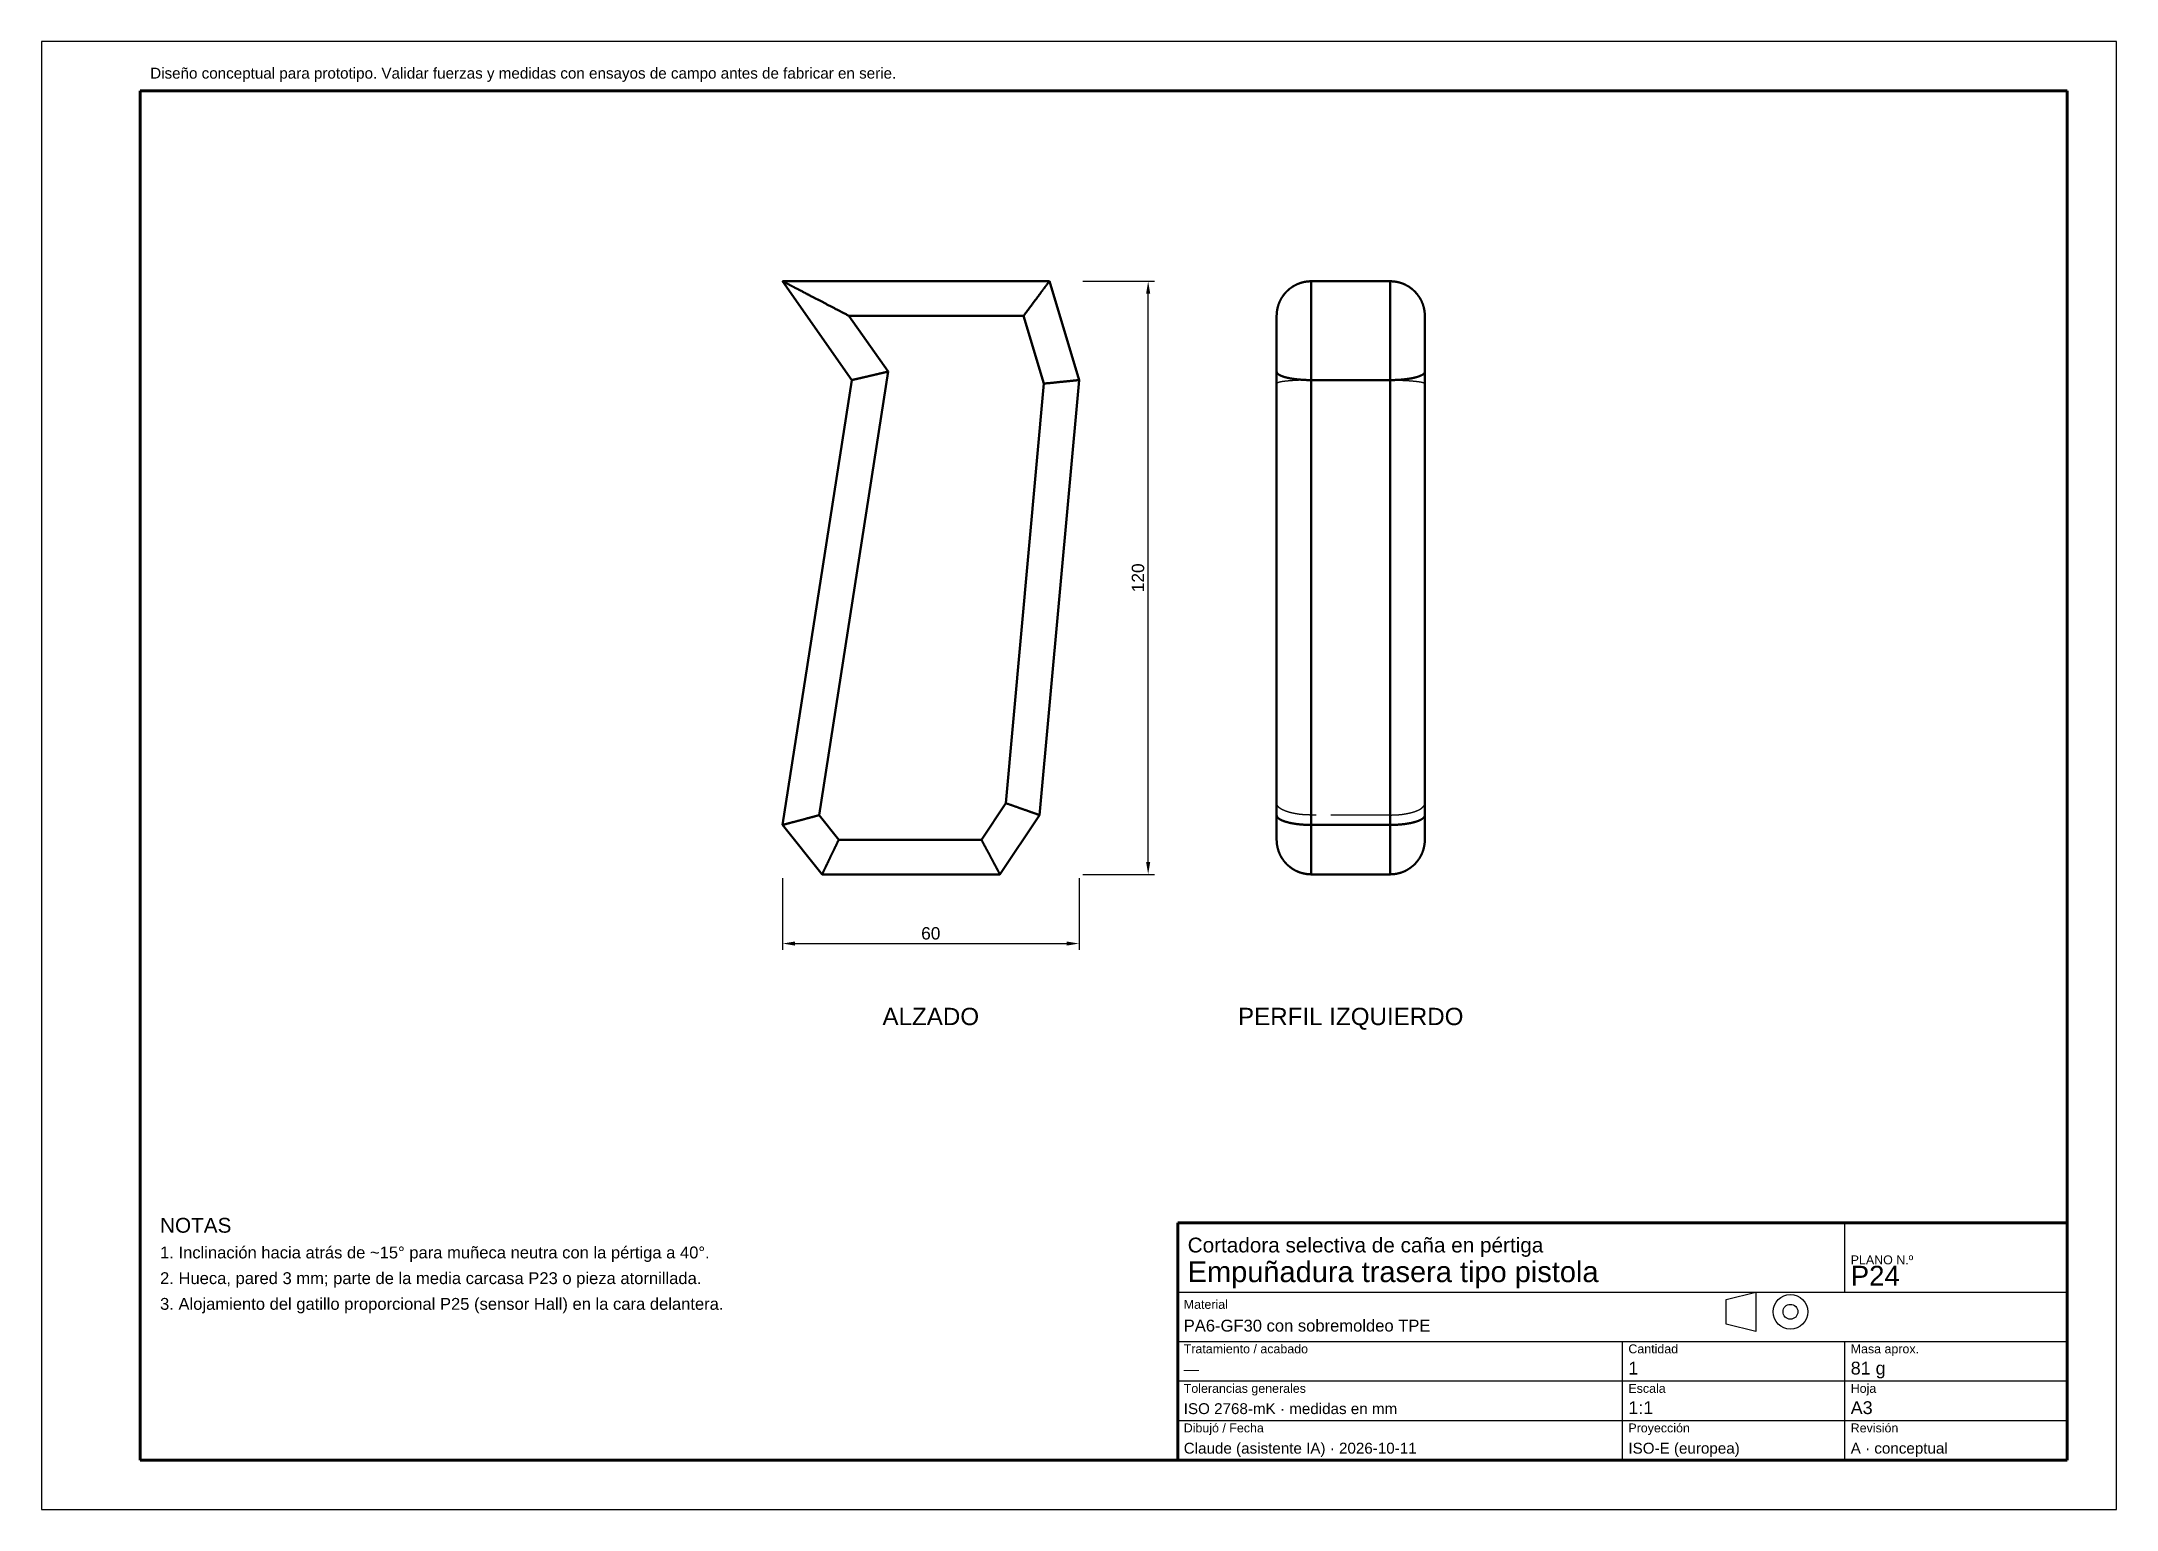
# Model space of a CAD drawing. Header units: millimetres. Extents: x 0 to 420, y 0 to 297.
import ezdxf
from ezdxf.enums import TextEntityAlignment as Align

# ---------------------------------------------------------------- set-up
doc = ezdxf.new("R2010")
doc.units = ezdxf.units.MM
doc.linetypes.add('ACAD_ISO02W100', pattern=[15, 12, -3])
for name, color, linetype, lineweight in [('COTAS', 4, 'Continuous', 18), ('MARCO', 7, 'Continuous', 70), ('OCULTAS', 8, 'ACAD_ISO02W100', 25), ('TEXTO', 7, 'Continuous', 25), ('VISIBLE', 7, 'Continuous', 50)]:
    doc.layers.add(name, color=color, linetype=linetype, lineweight=lineweight)
doc.styles.get("Standard").update_dxf_attribs({"font": 'arial.ttf'})
doc.dimstyles.new('ISO25', dxfattribs={"dimtxt": 2.5, "dimasz": 2.5, "dimexe": 1.25, "dimexo": 0.8, "dimgap": 0.8, "dimtad": 1, "dimdec": 1, "dimtxsty": 'Standard', "dimcen": 2.5, "dimclrd": 4, "dimclre": 4, "dimclrt": 7, "dimazin": 3, "dimtfac": 1, "dimtmove": 0, "dimatfit": 3})

msp = doc.modelspace()

# ---------------------------------------------------------------- linework, layer by layer
at = {"layer": 'MARCO'}
for p, q in [((410, 287), (20, 287)), ((20, 287), (20, 10)), ((410, 10), (410, 287)), ((410, 58), (230, 58)), ((230, 58), (230, 10)), ((410, 10), (410, 58)), ((20, 10), (410, 10)), ((230, 10), (410, 10))]:
    msp.add_line(p, q, dxfattribs=at)
at = {"layer": 'OCULTAS'}
for p, q in [((150, 248.5), (204, 248.5)), ((164, 228.5), (150, 248.5)), ((204, 248.5), (210, 228.5)), ((273, 248.5), (257, 248.5)), ((257, 248.5), (257, 228.5)), ((273, 248.5), (273, 228.5)), ((163.44, 241.5), (198.79, 241.5)), ((171.35, 230.21), (163.44, 241.5)), ((198.79, 241.5), (202.91, 227.79)), ((150, 138.5), (164, 228.5)), ((157.39, 140.47), (171.35, 230.21)), ((202.91, 227.79), (195.19, 142.9)), ((210, 228.5), (202, 140.5)), ((250, 227.79), (250, 142.9)), ((273, 228.5), (257, 228.5)), ((257, 228.5), (257, 140.5)), ((273, 228.5), (273, 140.5)), ((280, 227.79), (280, 142.9)), ((195.19, 142.9), (190.25, 135.5)), ((250, 142.9), (250, 135.5)), ((280, 142.9), (280, 135.5)), ((161.36, 135.5), (157.39, 140.47)), ((202, 140.5), (194, 128.5)), ((273, 140.5), (257, 140.5)), ((257, 140.5), (257, 128.5)), ((273, 140.5), (273, 128.5)), ((158, 128.5), (150, 138.5)), ((190.25, 135.5), (161.36, 135.5)), ((194, 128.5), (158, 128.5)), ((273, 128.5), (257, 128.5))]:
    msp.add_line(p, q, dxfattribs=at)
for points in [[(150, 248.5), (150.08, 248.46), (150.34, 248.32), (150.75, 248.11), (151.33, 247.81), (152.06, 247.43), (152.93, 246.97), (153.94, 246.45), (155.06, 245.86), (156.29, 245.22), (157.61, 244.54), (159, 243.81), (160.45, 243.06), (161.94, 242.28), (163.44, 241.5)], [(204, 248.5), (203.97, 248.46), (203.87, 248.32), (203.71, 248.11), (203.48, 247.81), (203.2, 247.43), (202.86, 246.97), (202.47, 246.45), (202.04, 245.86), (201.56, 245.22), (201.05, 244.54), (200.51, 243.81), (199.95, 243.06), (199.37, 242.28), (198.79, 241.5)], [(257, 248.5), (256.22, 248.46), (255.44, 248.32), (254.69, 248.11), (253.96, 247.81), (253.28, 247.43), (252.64, 246.97), (252.05, 246.45), (251.53, 245.86), (251.07, 245.22), (250.69, 244.54), (250.39, 243.81), (250.18, 243.06), (250.04, 242.28), (250, 241.5)], [(273, 248.5), (273.78, 248.46), (274.56, 248.32), (275.31, 248.11), (276.04, 247.81), (276.72, 247.43), (277.36, 246.97), (277.95, 246.45), (278.47, 245.86), (278.93, 245.22), (279.31, 244.54), (279.61, 243.81), (279.82, 243.06), (279.96, 242.28), (280, 241.5)], [(164, 228.5), (164.05, 228.51), (164.18, 228.54), (164.41, 228.6), (164.73, 228.67), (165.13, 228.76), (165.6, 228.87), (166.15, 229), (166.77, 229.14), (167.44, 229.3), (168.16, 229.47), (168.92, 229.64), (169.71, 229.83), (170.53, 230.02), (171.35, 230.21)], [(257, 228.5), (256.22, 228.5), (255.44, 228.48), (254.69, 228.46), (253.96, 228.43), (253.28, 228.39), (252.64, 228.34), (252.05, 228.29), (251.53, 228.23), (251.07, 228.17), (250.69, 228.1), (250.39, 228.02), (250.18, 227.94), (250.04, 227.87), (250, 227.79)], [(273, 228.5), (273.78, 228.5), (274.56, 228.48), (275.31, 228.46), (276.04, 228.43), (276.72, 228.39), (277.36, 228.34), (277.95, 228.29), (278.47, 228.23), (278.93, 228.17), (279.31, 228.1), (279.61, 228.02), (279.82, 227.94), (279.96, 227.87), (280, 227.79)], [(257, 140.5), (256.22, 140.52), (255.44, 140.56), (254.69, 140.63), (253.96, 140.74), (253.28, 140.87), (252.64, 141.02), (252.05, 141.2), (251.53, 141.41), (251.07, 141.62), (250.69, 141.86), (250.39, 142.11), (250.18, 142.37), (250.04, 142.63), (250, 142.9)], [(273, 140.5), (273.78, 140.52), (274.56, 140.56), (275.31, 140.63), (276.04, 140.74), (276.72, 140.87), (277.36, 141.02), (277.95, 141.2), (278.47, 141.41), (278.93, 141.62), (279.31, 141.86), (279.61, 142.11), (279.82, 142.37), (279.96, 142.63), (280, 142.9)], [(150, 138.5), (150.05, 138.51), (150.19, 138.55), (150.41, 138.61), (150.73, 138.69), (151.13, 138.8), (151.61, 138.93), (152.16, 139.08), (152.78, 139.24), (153.46, 139.42), (154.18, 139.61), (154.95, 139.82), (155.75, 140.03), (156.56, 140.25), (157.39, 140.47)], [(158, 128.5), (158.02, 128.54), (158.08, 128.68), (158.19, 128.89), (158.33, 129.19), (158.52, 129.57), (158.73, 130.03), (158.99, 130.55), (159.27, 131.14), (159.57, 131.78), (159.9, 132.46), (160.25, 133.19), (160.62, 133.94), (160.99, 134.72), (161.36, 135.5)], [(194, 128.5), (193.98, 128.54), (193.91, 128.68), (193.79, 128.89), (193.63, 129.19), (193.43, 129.57), (193.18, 130.03), (192.9, 130.55), (192.59, 131.14), (192.25, 131.78), (191.88, 132.46), (191.49, 133.19), (191.09, 133.94), (190.67, 134.72), (190.25, 135.5)], [(257, 128.5), (256.22, 128.54), (255.44, 128.68), (254.69, 128.89), (253.96, 129.19), (253.28, 129.57), (252.64, 130.03), (252.05, 130.55), (251.53, 131.14), (251.07, 131.78), (250.69, 132.46), (250.39, 133.19), (250.18, 133.94), (250.04, 134.72), (250, 135.5)], [(273, 128.5), (273.78, 128.54), (274.56, 128.68), (275.31, 128.89), (276.04, 129.19), (276.72, 129.57), (277.36, 130.03), (277.95, 130.55), (278.47, 131.14), (278.93, 131.78), (279.31, 132.46), (279.61, 133.19), (279.82, 133.94), (279.96, 134.72), (280, 135.5)]]:
    msp.add_open_spline(points, degree=1, dxfattribs=at)
at = {"layer": 'TEXTO'}
for p, q in [((420, 297), (0, 297)), ((0, 297), (0, 0)), ((420, 0), (420, 297)), ((365, 44), (365, 58)), ((230, 44), (410, 44)), ((341, 42.5), (347, 44)), ((341, 37.5), (341, 42.5)), ((347, 44), (347, 36)), ((230, 34), (410, 34)), ((320, 10), (320, 34)), ((347, 36), (341, 37.5)), ((365, 10), (365, 34)), ((230, 26), (410, 26)), ((230, 18), (410, 18)), ((0, 0), (420, 0))]:
    msp.add_line(p, q, dxfattribs=at)
for radius in [3.5, 1.5]:
    msp.add_circle((354, 40), radius, dxfattribs=at)
at = {"layer": 'VISIBLE'}
for p, q in [((150, 248.5), (204, 248.5)), ((164, 228.5), (150, 248.5)), ((204, 248.5), (210, 228.5)), ((257, 248.5), (273, 248.5)), ((257, 228.5), (257, 248.5)), ((273, 228.5), (273, 248.5)), ((163.44, 241.5), (198.79, 241.5)), ((171.35, 230.21), (163.44, 241.5)), ((198.79, 241.5), (202.91, 227.79)), ((250, 241.5), (250, 227.79)), ((250, 230.21), (250, 241.5)), ((280, 241.5), (280, 227.79)), ((280, 230.21), (280, 241.5)), ((150, 138.5), (164, 228.5)), ((157.39, 140.47), (171.35, 230.21)), ((202.91, 227.79), (195.19, 142.9)), ((210, 228.5), (202, 140.5)), ((250, 140.47), (250, 230.21)), ((257, 228.5), (273, 228.5)), ((257, 138.5), (257, 228.5)), ((273, 138.5), (273, 228.5)), ((280, 140.47), (280, 230.21)), ((195.19, 142.9), (190.25, 135.5)), ((161.36, 135.5), (157.39, 140.47)), ((202, 140.5), (194, 128.5)), ((250, 135.5), (250, 140.47)), ((280, 135.5), (280, 140.47)), ((158, 128.5), (150, 138.5)), ((190.25, 135.5), (161.36, 135.5)), ((257, 138.5), (273, 138.5)), ((257, 128.5), (257, 138.5)), ((273, 128.5), (273, 138.5)), ((194, 128.5), (158, 128.5)), ((273, 128.5), (257, 128.5))]:
    msp.add_line(p, q, dxfattribs=at)
for points in [[(150, 248.5), (150.08, 248.46), (150.34, 248.32), (150.75, 248.11), (151.33, 247.81), (152.06, 247.43), (152.93, 246.97), (153.94, 246.45), (155.06, 245.86), (156.29, 245.22), (157.61, 244.54), (159, 243.81), (160.45, 243.06), (161.94, 242.28), (163.44, 241.5)], [(204, 248.5), (203.97, 248.46), (203.87, 248.32), (203.71, 248.11), (203.48, 247.81), (203.2, 247.43), (202.86, 246.97), (202.47, 246.45), (202.04, 245.86), (201.56, 245.22), (201.05, 244.54), (200.51, 243.81), (199.95, 243.06), (199.37, 242.28), (198.79, 241.5)], [(257, 248.5), (256.22, 248.46), (255.44, 248.32), (254.69, 248.11), (253.96, 247.81), (253.28, 247.43), (252.64, 246.97), (252.05, 246.45), (251.53, 245.86), (251.07, 245.22), (250.69, 244.54), (250.39, 243.81), (250.18, 243.06), (250.04, 242.28), (250, 241.5)], [(273, 248.5), (273.78, 248.46), (274.56, 248.32), (275.31, 248.11), (276.04, 247.81), (276.72, 247.43), (277.36, 246.97), (277.95, 246.45), (278.47, 245.86), (278.93, 245.22), (279.31, 244.54), (279.61, 243.81), (279.82, 243.06), (279.96, 242.28), (280, 241.5)], [(164, 228.5), (164.05, 228.51), (164.18, 228.54), (164.41, 228.6), (164.73, 228.67), (165.13, 228.76), (165.6, 228.87), (166.15, 229), (166.77, 229.14), (167.44, 229.3), (168.16, 229.47), (168.92, 229.64), (169.71, 229.83), (170.53, 230.02), (171.35, 230.21)], [(210, 228.5), (209.96, 228.5), (209.82, 228.48), (209.6, 228.46), (209.3, 228.43), (208.91, 228.39), (208.45, 228.34), (207.92, 228.29), (207.33, 228.23), (206.68, 228.17), (205.98, 228.1), (205.25, 228.02), (204.48, 227.94), (203.7, 227.87), (202.91, 227.79)], [(210, 228.5), (209.96, 228.5), (209.82, 228.48), (209.6, 228.46), (209.3, 228.43), (208.91, 228.39), (208.45, 228.34), (207.92, 228.29), (207.33, 228.23), (206.68, 228.17), (205.98, 228.1), (205.25, 228.02), (204.48, 227.94), (203.7, 227.87), (202.91, 227.79)], [(257, 228.5), (256.22, 228.51), (255.44, 228.54), (254.69, 228.6), (253.96, 228.67), (253.28, 228.76), (252.64, 228.87), (252.05, 229), (251.53, 229.14), (251.07, 229.3), (250.69, 229.47), (250.39, 229.64), (250.18, 229.83), (250.04, 230.02), (250, 230.21)], [(273, 228.5), (273.78, 228.51), (274.56, 228.54), (275.31, 228.6), (276.04, 228.67), (276.72, 228.76), (277.36, 228.87), (277.95, 229), (278.47, 229.14), (278.93, 229.3), (279.31, 229.47), (279.61, 229.64), (279.82, 229.83), (279.96, 230.02), (280, 230.21)], [(202, 140.5), (201.96, 140.52), (201.83, 140.56), (201.62, 140.63), (201.33, 140.74), (200.96, 140.87), (200.51, 141.02), (200.01, 141.2), (199.44, 141.41), (198.81, 141.62), (198.14, 141.86), (197.44, 142.11), (196.71, 142.37), (195.95, 142.63), (195.19, 142.9)], [(202, 140.5), (201.96, 140.52), (201.83, 140.56), (201.62, 140.63), (201.33, 140.74), (200.96, 140.87), (200.51, 141.02), (200.01, 141.2), (199.44, 141.41), (198.81, 141.62), (198.14, 141.86), (197.44, 142.11), (196.71, 142.37), (195.95, 142.63), (195.19, 142.9)], [(150, 138.5), (150.05, 138.51), (150.19, 138.55), (150.41, 138.61), (150.73, 138.69), (151.13, 138.8), (151.61, 138.93), (152.16, 139.08), (152.78, 139.24), (153.46, 139.42), (154.18, 139.61), (154.95, 139.82), (155.75, 140.03), (156.56, 140.25), (157.39, 140.47)], [(257, 138.5), (256.22, 138.51), (255.44, 138.55), (254.69, 138.61), (253.96, 138.69), (253.28, 138.8), (252.64, 138.93), (252.05, 139.08), (251.53, 139.24), (251.07, 139.42), (250.69, 139.61), (250.39, 139.82), (250.18, 140.03), (250.04, 140.25), (250, 140.47)], [(273, 138.5), (273.78, 138.51), (274.56, 138.55), (275.31, 138.61), (276.04, 138.69), (276.72, 138.8), (277.36, 138.93), (277.95, 139.08), (278.47, 139.24), (278.93, 139.42), (279.31, 139.61), (279.61, 139.82), (279.82, 140.03), (279.96, 140.25), (280, 140.47)], [(158, 128.5), (158.02, 128.54), (158.08, 128.68), (158.19, 128.89), (158.33, 129.19), (158.52, 129.57), (158.73, 130.03), (158.99, 130.55), (159.27, 131.14), (159.57, 131.78), (159.9, 132.46), (160.25, 133.19), (160.62, 133.94), (160.99, 134.72), (161.36, 135.5)], [(194, 128.5), (193.98, 128.54), (193.91, 128.68), (193.79, 128.89), (193.63, 129.19), (193.43, 129.57), (193.18, 130.03), (192.9, 130.55), (192.59, 131.14), (192.25, 131.78), (191.88, 132.46), (191.49, 133.19), (191.09, 133.94), (190.67, 134.72), (190.25, 135.5)], [(257, 128.5), (256.22, 128.54), (255.44, 128.68), (254.69, 128.89), (253.96, 129.19), (253.28, 129.57), (252.64, 130.03), (252.05, 130.55), (251.53, 131.14), (251.07, 131.78), (250.69, 132.46), (250.39, 133.19), (250.18, 133.94), (250.04, 134.72), (250, 135.5)], [(273, 128.5), (273.78, 128.54), (274.56, 128.68), (275.31, 128.89), (276.04, 129.19), (276.72, 129.57), (277.36, 130.03), (277.95, 130.55), (278.47, 131.14), (278.93, 131.78), (279.31, 132.46), (279.61, 133.19), (279.82, 133.94), (279.96, 134.72), (280, 135.5)]]:
    msp.add_open_spline(points, degree=1, dxfattribs=at)

# ---------------------------------------------------------------- texts
at = {"layer": 'TEXTO'}
for s, height, p in [('Diseño conceptual para prototipo. Validar fuerzas y medidas con ensayos de campo antes de fabricar en serie.', 2.2, (22, 289.5)), ('NOTAS', 3, (24, 56)), ('Cortadora selectiva de caña en pértiga', 3, (232, 52)), ('1. Inclinación hacia atrás de ~15° para muñeca neutra con la pértiga a 40°.', 2.4, (24, 50.8)), ('Empuñadura trasera tipo pistola', 4.2, (232, 46)), ('PLANO N.º', 1.8, (366.2, 49.6)), ('2. Hueca, pared 3 mm; parte de la media carcasa P23 o pieza atornillada.', 2.4, (24, 45.6)), ('P24', 4, (366.2, 45.3)), ('3. Alojamiento del gatillo proporcional P25 (sensor Hall) en la cara delantera.', 2.4, (24, 40.4)), ('Material', 1.8, (231.2, 40.6)), ('PA6-GF30 con sobremoldeo TPE', 2.4, (231.2, 36)), ('Tratamiento / acabado', 1.8, (231.2, 31.6)), ('Cantidad', 1.8, (321.2, 31.6)), ('1', 2.6, (321.2, 27.3)), ('81 g', 2.6, (366.2, 27.3)), ('Masa aprox.', 1.8, (366.2, 31.6)), ('—', 2.2, (231.2, 27.3)), ('Tolerancias generales', 1.8, (231.2, 23.6)), ('Escala', 1.8, (321.2, 23.6)), ('Hoja', 1.8, (366.2, 23.6)), ('ISO 2768-mK · medidas en mm', 2.2, (231.2, 19.3)), ('1:1', 2.6, (321.2, 19.3)), ('A3', 2.6, (366.2, 19.3)), ('Dibujó / Fecha', 1.8, (231.2, 15.6)), ('Proyección', 1.8, (321.2, 15.6)), ('Revisión', 1.8, (366.2, 15.6)), ('Claude (asistente IA) · 2026-10-11', 2.2, (231.2, 11.3)), ('ISO-E (europea)', 2.2, (321.2, 11.3)), ('A · conceptual', 2.2, (366.2, 11.3))]:
    msp.add_text(s, height=height, dxfattribs=at).set_placement(p)
for s, p in [('ALZADO', (180, 101.5)), ('PERFIL IZQUIERDO', (265, 101.5))]:
    msp.add_text(s, height=3.5, dxfattribs=at).set_placement(p, align=Align.TOP_CENTER)

# ---------------------------------------------------------------- dimensions: what is measured, and where the dimension line sits
at = {"layer": 'COTAS'}
msp.add_linear_dim(base=(224, 128.5), p1=(210, 128.5), p2=(210, 248.5), angle=90, dimstyle='ISO25', dxfattribs=at).render()
msp.add_linear_dim(base=(150, 114.5), p1=(150, 128.5), p2=(210, 128.5), dimstyle='ISO25', dxfattribs=at).render()

doc.saveas('drawing.dxf')
